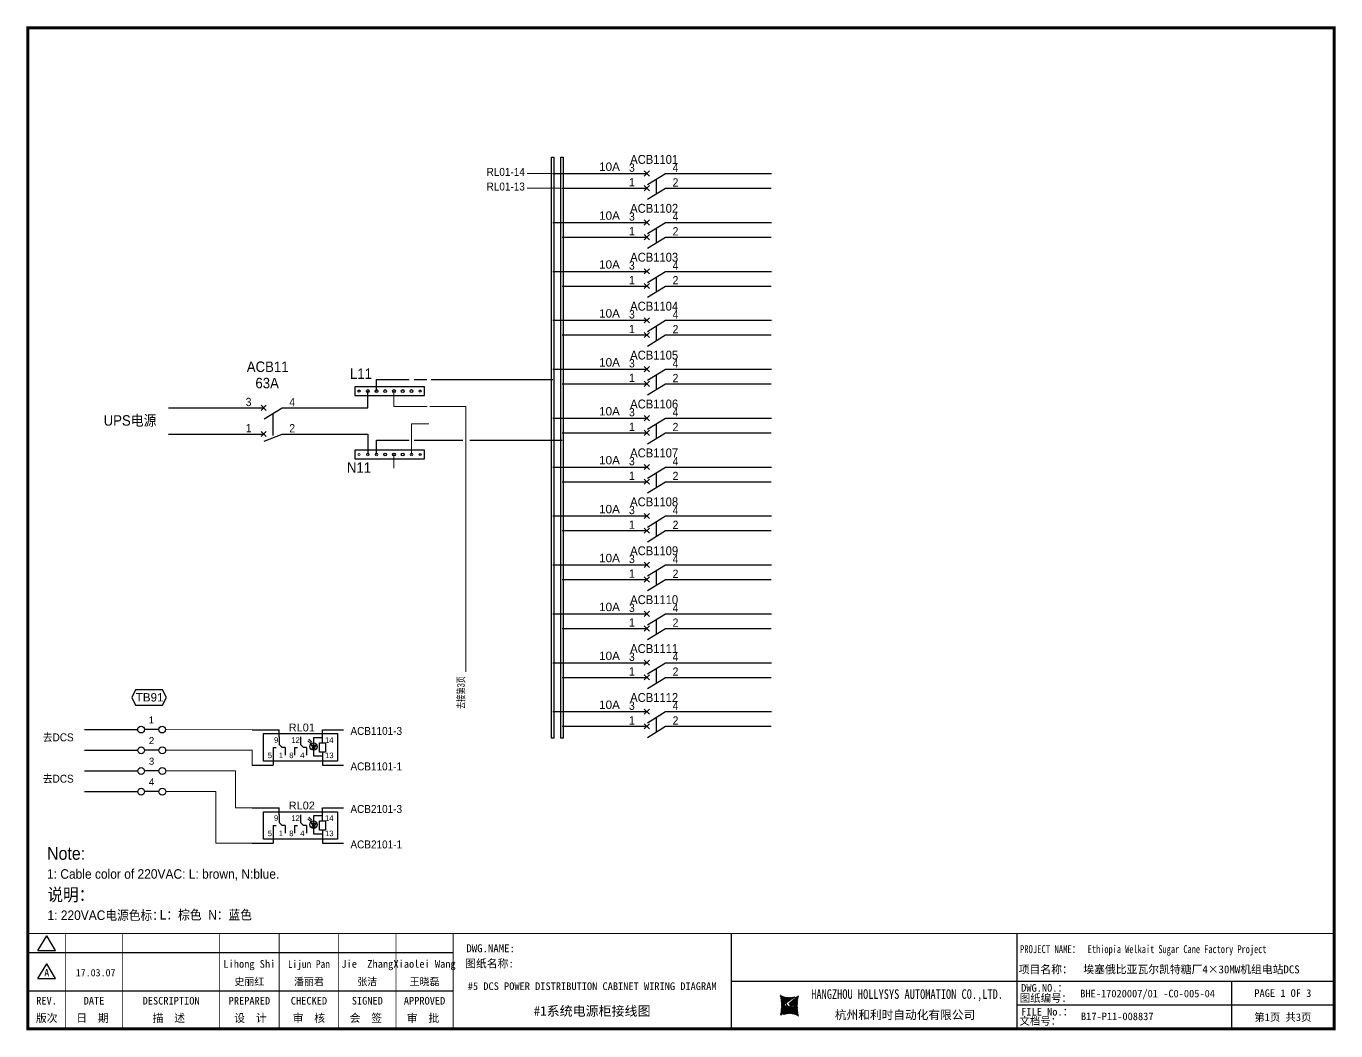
# Model space of a CAD drawing. Extents: x 81444 to 119867, y -54538 to -29386.
# Drawn here: x 91390 to 95515, y -54505 to -51342 of the extents above; entities that cross this region are included whole.
import ezdxf
from ezdxf.enums import TextEntityAlignment as Align
from ezdxf.lldxf.tags import DXFTag

# ---------------------------------------------------------------- set-up
doc = ezdxf.new("R2010")
doc.units = 0
doc.header["$LTSCALE"] = 100
doc.header["$MEASUREMENT"] = 0
for name, color, linetype in [('t', 1, 'Continuous'), ('WIRING', 3, 'Continuous'), ('标准图框及表格', 7, 'Continuous'), ('空气开关', 7, 'Continuous'), ('继电器', 7, 'Continuous')]:
    doc.layers.add(name, color=color, linetype=linetype)
doc.layers.add('细实线', color=7, linetype='Continuous', lineweight=20)
doc.styles.add('HZ', font='arial.ttf', dxfattribs={"width": 0.7})
doc.styles.get("Standard").update_dxf_attribs({"font": ''})
doc.styles.get('Standard').set_extended_font_data('SimSun')
tags = doc.linetypes.add('CENTER', pattern=[2, 1.25, -0.25, 0.25, -0.25]).pattern_tags.tags
tags[10:11] = [DXFTag(74, 4), DXFTag(75, 0), DXFTag(340, '0'), DXFTag(46, 1.0), DXFTag(50, 0.0), DXFTag(44, 0.0), DXFTag(45, 0.0)]
tags[8:9] = [DXFTag(74, 4), DXFTag(75, 0), DXFTag(340, '0'), DXFTag(46, 1.0), DXFTag(50, 0.0), DXFTag(44, 0.0), DXFTag(45, 0.0)]
tags[6:7] = [DXFTag(74, 4), DXFTag(75, 0), DXFTag(340, '0'), DXFTag(46, 1.0), DXFTag(50, 0.0), DXFTag(44, 0.0), DXFTag(45, 0.0)]
tags[4:5] = [DXFTag(74, 4), DXFTag(75, 0), DXFTag(340, '0'), DXFTag(46, 1.0), DXFTag(50, 0.0), DXFTag(44, 0.0), DXFTag(45, 0.0)]
pattern_1 = [(45, (0, 0), (-0.736262898216564, 0.7362628982165641), [])]

# ---------------------------------------------------------------- blocks, each defined once
blk = doc.blocks.new('图框')
at = {"layer": '标准图框及表格'}
h = blk.add_hatch(dxfattribs=at)
h.set_pattern_fill('ANSI31', color=5, scale=8.329863809039892, style=0)
h.set_pattern_definition(pattern_1)
edge = h.paths.add_edge_path()
edge.add_arc((2399.257256036391, -2998.153851416566), 55.18534773488954, 238.1092081981581, 291.6531626184834)
edge.add_line((2419.619937407027, -3049.445018414634), (2388.525499730735, -3070.242821799802))
edge.add_arc((2238.907377712399, -3078.328790578547), 135.3602868968974, 346.3915348661821, 374.2500326978034)
edge.add_line((2370.467593623529, -3110.177132109857), (2397.50623789792, -3087.85242802291))
edge.add_line((2391.339199201146, -3080.281448750429), (2396.143986595598, -3080.898839897796))
edge.add_spline(control_points=[(2397.470018868538, -3087.887634953957), (2398.35948137939, -3087.023080631327), (2399.970992452319, -3085.456697735681), (2399.869182150054, -3081.252294174519), (2397.426500162081, -3081.012803431273), (2396.121921064187, -3080.884897048199)], knot_values=[0, 0, 0, 0, 6.844331067525468, 12.40042740766005, 18.76924275352248, 18.76924275352248, 18.76924275352248, 18.76924275352248], weights=[1, 1, 1, 1, 1, 1], degree=3, periodic=0)
edge.add_spline(control_points=[(2388.515363058686, -3070.265433304907), (2387.789374929038, -3070.86905758363), (2386.478198365832, -3071.959237952229), (2385.544096281083, -3073.38263759949), (2385.127199159644, -3074.017912079413)], knot_values=[0, 0, 0, 0, 5.253673658024614, 9.488438564008057, 9.488438564008057, 9.488438564008057, 9.488438564008057], weights=[1, 1, 1, 1, 1], degree=3, periodic=0)
edge.add_spline(control_points=[(2386.272665588534, -3072.281716856574), (2385.721471206634, -3072.905523096015), (2384.632427465753, -3074.386714445929), (2384.912828655535, -3077.72895088909), (2387.858851342782, -3079.895552619193), (2390.185443934519, -3080.145534927004), (2391.314573401905, -3080.266855002868)], knot_values=[10.66597461496156, 10.66597461496156, 10.66597461496156, 10.66597461496156, 18.97770399508879, 28.89455822145742, 41.119553648298, 52.64692538081317, 52.64692538081317, 52.64692538081317, 52.64692538081317], weights=[1, 1, 1, 1, 1, 1, 1], degree=3, periodic=0)
h = blk.add_hatch(dxfattribs=at)
h.set_pattern_fill('ANSI31', color=3, scale=8.329863809039892, style=0)
h.set_pattern_definition(pattern_1)
edge = h.paths.add_edge_path()
edge.add_line((2402.469732125144, -3075.776359090531), (2407.706041465404, -3076.440586092609))
edge.add_spline(control_points=[(2401.044493204623, -3068.769946203269), (2400.155030693568, -3069.634500525768), (2398.543519620813, -3071.200883421574), (2398.645329922932, -3075.40528698259), (2401.088011911052, -3075.644777725895), (2402.392591008975, -3075.772684108895)], knot_values=[0, 0, 0, 0, 6.844331067526932, 12.40042740766158, 18.76924275352342, 18.76924275352342, 18.76924275352342, 18.76924275352342], weights=[1, 1, 1, 1, 1, 1], degree=3, periodic=0)
edge.add_line((2428.046918449632, -3046.480449047325), (2401.008274175249, -3068.805153134272))
edge.add_spline(control_points=[(2412.625169549749, -3083.918607966574), (2413.015644598316, -3083.422785431954), (2413.86377905187, -3082.052674005965), (2413.601683417044, -3078.928630268005), (2410.655660730175, -3076.762028538062), (2408.329068138031, -3076.512046230251), (2407.199938671052, -3076.390726154226)], knot_values=[12.65408913243743, 12.65408913243743, 12.65408913243743, 12.65408913243743, 18.97770399508879, 28.89455822145742, 41.119553648298, 52.64692538081317, 52.64692538081317, 52.64692538081317, 52.64692538081317], weights=[1, 1, 1, 1, 1, 1, 1], degree=3, periodic=0)
edge.add_line((2411.626283690712, -3084.975693399283), (2412.781242849298, -3083.732051979769))
edge.add_line((2410.021343801694, -3086.399138189481), (2411.626283690712, -3084.975693399414))
edge.add_line((2378.894574665755, -3107.212562742519), (2409.989012342048, -3086.414759357351))
edge.add_arc((2399.257256036391, -3158.503729740543), 55.18534773488965, 58.10920819815809, 111.6531626184834)
edge.add_arc((2559.607134360383, -3078.328790578547), 135.360286896897, 166.3915348661823, 194.2500326978024)
at = {"color": 7}
for p, q in [((2215.642035047145, -2851.581424744189), (2215.642035047145, -3151.581424744189)), ((3115.642035047145, -2851.581424744189), (3115.642035047145, -3151.581424744189)), ((0, -2911.581424744189), (1340.158172602998, -2911.581424744189)), ((2215.642035047145, -3001.581424744189), (3115.642035047145, -3001.581424744189)), ((3115.642035047145, -3001.581424744189), (4115.642035047145, -3001.581424744189)), ((3791.785572043125, -3001.581424744189), (3791.785572043125, -3151.581424744189)), ((0, -3031.581424744189), (1340.158172602998, -3031.581424744189)), ((4115.642035047145, -3076.581424744189), (3115.642035047145, -3076.581424744189))]:
    blk.add_line(p, q, dxfattribs=at)
at = {"color": 7, "const_width": 3}
blk.add_lwpolyline([(4115.642035047145, -2851.581424744189), (0, -2851.581424744189)], dxfattribs=at)
at = {"layer": 't', "color": 7}
for p, q in [((31.94938321653171, -2904.992613363662), (59.89920926059131, -2859.122325316828)), ((87.8490353046218, -2904.992613363662), (59.89920926059131, -2859.122325316828)), ((31.94938321653171, -2904.992613363662), (87.8490353046218, -2904.992613363662)), ((31.94938321653171, -2992.977239491032), (59.89920926059131, -2947.106951444141)), ((87.8490353046218, -2992.977239491032), (59.89920926059131, -2947.106951444141)), ((31.94938321653171, -2992.977239491032), (87.8490353046218, -2992.977239491032))]:
    blk.add_line(p, q, dxfattribs=at)
at = {"layer": 't', "color": 7, "const_width": 9.61519705431492}
blk.add_lwpolyline([(4115.642035047145, -3151.581424744189), (4115.642035047145, 0), (0, 0), (0, -3151.581424744189)], close=True, dxfattribs=at)
at = {"layer": 't', "color": 7, "const_width": 2.40379926357873}
for points in [[(118.7653193609731, -2852.783324375967), (118.7653193609731, -3151.581424744189)], [(299.0502641293569, -2852.783324375967), (299.0502641293569, -3151.581424744189)], [(604.3883150879992, -2852.783324375967), (604.3883150879992, -3156.41304604568)], [(791.9882990770857, -2852.783324375967), (791.9882990770857, -3156.41304604568)], [(979.588283066143, -2852.783324375967), (979.588283066143, -3156.41304604568)], [(1159.873227834585, -2852.783324375967), (1159.873227834585, -3156.41304604568)], [(1340.158172602998, -2852.783324375967), (1340.158172602998, -3156.41304604568)]]:
    blk.add_lwpolyline(points, dxfattribs=at)
at = {"color": 7, "linetype": 'CENTER'}
for s, height, p in [('图纸编号：', 24, (3125.2212882557, -3066.664538382978)), ('杭州和利时自动化有限公司', 27, (2542.549152440595, -3121.114498389041)), ('文档号：', 24, (3124.032392707933, -3138.728717091954))]:
    blk.add_text(s, height=height, dxfattribs=at).set_placement(p)
at = {"color": 7, "flags": 8}
for tag, p, height in [('DWG.NAME:', (1381.636459220965, -2910.37952511241), 25), ('PROJECTNAME:', (3125.480185663539, -2912.807924402037), 24), ('PROJECTNAME：', (3339.10867075545, -2913.108539231762), 25), ('DWG.NO.:', (3128.186172261583, -3030.402470643486), 24), ('图纸编号', (3315.362718925957, -3052.404678158069), 24), ('FILENO.:', (3128.672545599984, -3106.104124450346), 24), ('文档号', (3317.726365529132, -3124.132485953713), 24)]:
    blk.add_attdef(tag, p, '', height=height, dxfattribs=at)
for tag, height, p in [('A', 23, (59.89920926059131, -2974.881554149018)), ('设计时间', 23, (213.8658221408186, -2974.881554149018)), ('RENLIU', 24, (698.1883070825425, -2950.380597809435)), ('SHUFENWANG', 24, (885.7882910716289, -2950.380597809435)), ('FANGHOU', 24, (1069.730755450379, -2950.380597809435)), ('DANDANLI', 24, (1250.015700218792, -2950.380597809435)), ('刘仁', 23, (698.1883070825425, -3002.188376027443)), ('王姝芬', 23, (885.7882910716289, -3002.188376027443)), ('侯方', 23, (1069.730755450379, -3002.188376027443)), ('李丹丹', 23, (1250.015700218792, -3002.188376027443)), ('#10STATIONONTROLCABINETCOVER', 30, (1777.900103825072, -3017.182374560078)), ('REV.', 24, (59.38265968048654, -3063.048954873535)), ('DATE', 24, (208.907791745165, -3063.048954873535)), ('DESCRIPTION', 24, (451.7192896086781, -3063.048954873535)), ('PREPARED', 24, (698.1883070825425, -3063.048954873535)), ('CHECKED', 24, (885.7882910716144, -3063.048954873535)), ('SIGNED', 24, (1069.730755450364, -3063.048954873535)), ('APPROVED', 24, (1250.015700218792, -3063.048954873535)), ('PAGEXOFX', 24, (3953.713803545135, -3039.081424744189)), ('图纸名称', 30, (1777.900103825072, -3094.695064044037)), ('第几页共几页', 24, (3953.713803545135, -3114.081424744189))]:
    blk.add_attdef(tag, text='', height=height, dxfattribs=at).set_placement(p, align=Align.MIDDLE)
for tag, p in [('图纸名称:', (1377.81237181677, -2965.923337057193)), ('项目名称：', (3121.562334825969, -2984.305160940257)), ('项目名称：', (3325.036680579346, -2984.305160940257))]:
    blk.add_attdef(tag, text='', height=25, dxfattribs=at).set_placement(p, align=Align.BOTTOM_LEFT)
at = {"color": 7, "width": 0.8, "flags": 8}
blk.add_attdef('HANGZHOUHOLLYSYSAUTOMATIONCO.,LTD.', text='', height=24, dxfattribs=at).set_placement((2770.082304289484, -3045.714803244191), align=Align.MIDDLE)
at = {"layer": 't', "color": 7}
for s, p in [('版次', (59.89920926059131, -3117.600441270843)), ('日  期', (204.1999693705875, -3117.600441270843)), ('描  述', (444.4895954714448, -3117.600441270843)), ('设  计', (701.4970341851513, -3117.600441270843)), ('审  核', (885.5947788425256, -3117.600441270843)), ('会  签', (1065.022933075787, -3117.600441270843)), ('审  批', (1245.3078778442, -3117.600441270843))]:
    blk.add_text(s, height=25, dxfattribs=at).set_placement(p, align=Align.MIDDLE_CENTER)
at = {"layer": '标准图框及表格', "color": 5, "style": 'HZ'}
for s, p in [('pgqh', (2373.884875617339, -3059.677228196226)), ('hollilas', (2374.051901626051, -3085.968484618272))]:
    blk.add_text(s, height=5.205656721233694, dxfattribs=at).set_placement(p)
at = {"layer": '标准图框及表格', "color": 3, "style": 'HZ'}
for s, height, p in [('auto', 8.676094535389492, (2400.907127263781, -3074.200036411981)), ('hollysys', 4.338047267694746, (2402.5381050141, -3099.731461394062))]:
    blk.add_text(s, height=height, dxfattribs=at).set_placement(p)
blk = doc.blocks.new('供电端子')
at = {"style": 'HZ', "width": 0.7}
blk.add_attdef('供电端子', (0, 0), '', height=17, dxfattribs=at)
blk = doc.blocks.new('两对触点继电器4')
at = {"linetype": 'Continuous'}
for p, q in [((-2.898850006298744, 1), (3.93050469998343, 1)), ((0, -6.942902260849223), (0, 0)), ((0, -6.942902260849223), (0, 0)), ((0, 0), (18.62199102356681, 0)), ((0, 0), (18.62199102356681, 0)), ((3.93050469998343, -0.7714335845394089), (3.93050469998343, 1)), ((14.89074309218631, 1), (20.15853255797265, 1)), ((14.89074309218631, -2.314300753616408), (14.89074309218631, 1)), ((18.62199102356681, 0), (18.62199102356681, -6.942902260849223)), ((18.62199102356681, 0), (18.62199102356681, -6.942902260849223)), ((3.93050469998343, -0.7714335845394089), (3.93050469998343, -2.700017545885203)), ((3.93050469998343, -2.700017545885203), (4.701938284524658, -3.471451130424612)), ((9.330539791753836, -0.7714335845394089), (9.330539791753836, -2.700017545885203)), ((9.330539791753836, -2.700017545885203), (10.10197337629506, -3.471451130424612)), ((14.11930950764872, -4.628601507232815), (14.11930950764872, -2.314300753616408)), ((14.11930950764872, -2.314300753616408), (15.6621766767239, -2.314300753616408)), ((15.6621766767239, -2.314300753616408), (15.6621766767239, -4.628601507232815)), ((2.387637530904613, -3.471451130424612), (2.387637530904613, -7.942902260849223)), ((2.387637530904613, -3.471451130424612), (3.15907111544584, -3.471451130424612)), ((5.473371869062248, -3.471451130424612), (4.701938284524658, -3.471451130424612)), ((5.473371869062248, -3.471451130424612), (5.473371869062248, -5.400035091770405)), ((7.787672622675018, -3.471451130424612), (7.787672622675018, -5.400035091770405)), ((7.787672622675018, -3.471451130424612), (8.559106207216246, -3.471451130424612)), ((10.87340696083265, -3.471451130424612), (10.10197337629506, -3.471451130424612)), ((10.87340696083265, -3.471451130424612), (10.87340696083265, -5.400035091770405)), ((15.6621766767239, -4.628601507232815), (14.11930950764872, -4.628601507232815)), ((14.89074309218631, -4.628601507232815), (14.89074309218631, -7.942902260849223)), ((-2.880151934878086, -7.942902260849223), (2.387637530904613, -7.942902260849223)), ((18.62199102356681, -6.942902260849223), (0, -6.942902260849223)), ((18.62199102356681, -6.942902260849223), (0, -6.942902260849223)), ((14.89074309218631, -7.942902260849223), (20.15853255797265, -7.942902260849223))]:
    blk.add_line(p, q, dxfattribs=at)
at = {"layer": '继电器'}
for p, q in [((1.528297085300437, 0), (1.528297085300437, 0)), ((11.16448221722021, -1.789815281685151), (11.95026003654129, -2.503553604265107)), ((11.45021918775092, -1.361572544210503), (12.16456276443569, -2.146684763065423)), ((14.89074309218631, -1.063633882820795), (12.63405304086336, -1.063633882820795)), ((12.63405304086336, -1.063633882820795), (12.63405304086336, -5.578825527416484)), ((12.05396646064764, -3.793849053843587), (13.2421852528787, -3.793849053843587)), ((12.63405304086336, -5.578825527416484), (14.89074309218631, -5.578825527416484))]:
    blk.add_line(p, q, dxfattribs=at)
blk.add_lwpolyline([(0, 0), (18.62199102356681, 0), (18.62199102356681, -6.942902260849223), (0, -6.942902260849223)], close=True, dxfattribs=at)
blk.add_lwpolyline([(12.05396646064764, -2.870404006613171), (13.28619374251866, -2.870404006613171), (12.62607219127676, -3.793849053843587), (12.09797495028761, -2.870404006613171)], dxfattribs=at)
blk.add_circle((12.62607219127676, -3.266166169711141), 0.9241701717344044, dxfattribs=at)
at = {"style": 'HZ'}
for s, p in [('9', (2.635516607733734, -2.314300753616408)), ('12', (6.989454170678073, -2.314300753616408)), ('14', (15.50158897631627, -2.314300753616408)), ('5', (1.053108209867787, -6.171468676309814)), ('1', (3.841047872308991, -6.171468676309814)), ('8', (6.47885775445684, -6.171468676309814)), ('4', (9.241082964079396, -6.171468676309814)), ('13', (15.49833138462418, -6.171468676309814))]:
    blk.add_text(s, height=1.4, dxfattribs=at).set_placement(p)
at = {"layer": '继电器', "style": 'HZ'}
blk.add_attdef('J1', text='', height=2, dxfattribs=at).set_placement((9.653591208090802, 0.5682700523429958), align=Align.CENTER)

msp = doc.modelspace()

# ---------------------------------------------------------------- linework, layer by layer
at = {"color": 43}
for p, q in [((93048.57824475483, -51806.16216199459), (93345.242858384, -51806.16216199459)), ((93403.79658969522, -51806.16216199459), (93737.49205184141, -51806.16216199459)), ((93048.57824475483, -51960.16216199459), (93345.242858384, -51960.16216199459)), ((93403.79658969522, -51960.16216199459), (93737.49205184141, -51960.16216199459)), ((93048.57824475483, -52114.16216199459), (93345.242858384, -52114.16216199459)), ((93403.79658969522, -52114.16216199459), (93737.49205184141, -52114.16216199459)), ((93048.57824475483, -52268.16216199459), (93345.242858384, -52268.16216199459)), ((93403.79658969522, -52268.16216199459), (93737.49205184141, -52268.16216199459)), ((93048.57824475483, -52422.16216199459), (93345.242858384, -52422.16216199459)), ((93403.79658969522, -52422.16216199459), (93737.49205184141, -52422.16216199459)), ((92493.62824475481, -52490.91216199459), (92493.62824475481, -52454.6121619946)), ((92493.62824475481, -52454.6121619946), (92596.47793725751, -52454.6121619946)), ((92611.67488548935, -52454.6121619946), (92652.58974611359, -52454.6121619946)), ((92665.83836764902, -52454.6121619946), (93048.57824475483, -52454.6121619946)), ((92466.12824475481, -52543.87818443802), (92466.12824475481, -52490.91216199459)), ((91838.53859508965, -52543.87818443802), (92137.95320871887, -52543.87818443802)), ((92196.50694003004, -52543.87818443802), (92466.12824475481, -52543.87818443802)), ((93048.57824475483, -52576.16216199459), (93345.242858384, -52576.16216199459)), ((93403.79658969522, -52576.16216199459), (93737.49205184141, -52576.16216199459)), ((93048.57824475483, -52730.16216199459), (93345.242858384, -52730.16216199459)), ((93403.79658969522, -52730.16216199459), (93737.49205184141, -52730.16216199459)), ((93048.57824475483, -52884.16216199459), (93345.242858384, -52884.16216199459)), ((93403.79658969522, -52884.16216199459), (93737.49205184141, -52884.16216199459)), ((93048.57824475483, -53038.16216199459), (93345.242858384, -53038.16216199459)), ((93403.79658969522, -53038.16216199459), (93737.49205184141, -53038.16216199459)), ((93048.57824475483, -53192.16216199459), (93345.242858384, -53192.16216199459)), ((93403.79658969522, -53192.16216199459), (93737.49205184141, -53192.16216199459)), ((93048.57824475483, -53346.16216199459), (93345.242858384, -53346.16216199459)), ((93403.79658969522, -53346.16216199459), (93737.49205184141, -53346.16216199459)), ((93048.57824475483, -53500.16216199459), (93345.242858384, -53500.16216199459)), ((93403.79658969522, -53500.16216199459), (93737.49205184141, -53500.16216199459))]:
    msp.add_line(p, q, dxfattribs=at)
at = {"color": 6}
for p, q in [((93353.33473723133, -51814.25404084192), (93337.15097953666, -51798.07028314725)), ((93337.15097953666, -51814.25404084192), (93353.33473723133, -51798.07028314725)), ((93347.32491475904, -51840.95014817222), (93403.79658969522, -51806.16216199459)), ((93337.15097953666, -51860.36567627342), (93353.33473723133, -51844.18191857875)), ((93353.33473723133, -51860.36567627342), (93337.15097953666, -51844.18191857875)), ((93347.32491475904, -51887.06178360371), (93403.79658969522, -51852.27379742609)), ((93353.33473723133, -51968.25404084192), (93337.15097953666, -51952.07028314725)), ((93337.15097953666, -51968.25404084192), (93353.33473723133, -51952.07028314725)), ((93347.32491475904, -51994.95014817222), (93403.79658969522, -51960.16216199459)), ((93353.33473723133, -52014.36567627342), (93337.15097953666, -51998.18191857875)), ((93337.15097953666, -52014.36567627342), (93353.33473723133, -51998.18191857875)), ((93347.32491475904, -52041.06178360371), (93403.79658969522, -52006.27379742609)), ((93337.15097953666, -52122.25404084192), (93353.33473723133, -52106.07028314725)), ((93353.33473723133, -52122.25404084192), (93337.15097953666, -52106.07028314725)), ((93347.32491475904, -52148.95014817222), (93403.79658969522, -52114.16216199459)), ((93337.15097953666, -52168.36567627342), (93353.33473723133, -52152.18191857875)), ((93353.33473723133, -52168.36567627342), (93337.15097953666, -52152.18191857875)), ((93347.32491475904, -52195.06178360371), (93403.79658969522, -52160.27379742609)), ((93353.33473723133, -52276.25404084192), (93337.15097953666, -52260.07028314725)), ((93337.15097953666, -52276.25404084192), (93353.33473723133, -52260.07028314725)), ((93353.33473723133, -52322.36567627342), (93337.15097953666, -52306.18191857875)), ((93337.15097953666, -52322.36567627342), (93353.33473723133, -52306.18191857875)), ((93347.32491475904, -52302.95014817222), (93403.79658969522, -52268.16216199459)), ((93347.32491475904, -52349.06178360371), (93403.79658969522, -52314.27379742609)), ((93337.15097953666, -52430.25404084192), (93353.33473723133, -52414.07028314725)), ((93353.33473723133, -52430.25404084192), (93337.15097953666, -52414.07028314725)), ((93347.32491475904, -52456.95014817222), (93403.79658969522, -52422.16216199459)), ((93337.15097953666, -52476.36567627342), (93353.33473723133, -52460.18191857875)), ((93353.33473723133, -52476.36567627342), (93337.15097953666, -52460.18191857875)), ((93347.32491475904, -52503.06178360371), (93403.79658969522, -52468.27379742609)), ((93353.33473723133, -52584.25404084192), (93337.15097953666, -52568.07028314725)), ((93337.15097953666, -52584.25404084192), (93353.33473723133, -52568.07028314725)), ((93347.32491475904, -52610.95014817222), (93403.79658969522, -52576.16216199459)), ((93353.33473723133, -52630.36567627342), (93337.15097953666, -52614.18191857875)), ((93337.15097953666, -52630.36567627342), (93353.33473723133, -52614.18191857875)), ((93347.32491475904, -52657.06178360371), (93403.79658969522, -52622.27379742609)), ((93353.33473723133, -52738.25404084192), (93337.15097953666, -52722.07028314725)), ((93337.15097953666, -52738.25404084192), (93353.33473723133, -52722.07028314725)), ((93347.32491475904, -52764.95014817222), (93403.79658969522, -52730.16216199459)), ((93353.33473723133, -52784.36567627342), (93337.15097953666, -52768.18191857875)), ((93337.15097953666, -52784.36567627342), (93353.33473723133, -52768.18191857875)), ((93347.32491475904, -52811.06178360371), (93403.79658969522, -52776.27379742609)), ((93337.15097953666, -52892.25404084192), (93353.33473723133, -52876.07028314725)), ((93353.33473723133, -52892.25404084192), (93337.15097953666, -52876.07028314725)), ((93347.32491475904, -52918.95014817222), (93403.79658969522, -52884.16216199459)), ((93337.15097953666, -52938.36567627342), (93353.33473723133, -52922.18191857875)), ((93353.33473723133, -52938.36567627342), (93337.15097953666, -52922.18191857875)), ((93347.32491475904, -52965.06178360371), (93403.79658969522, -52930.27379742609)), ((93353.33473723133, -53046.25404084192), (93337.15097953666, -53030.07028314725)), ((93337.15097953666, -53046.25404084192), (93353.33473723133, -53030.07028314725)), ((93347.32491475904, -53072.95014817222), (93403.79658969522, -53038.16216199459)), ((93353.33473723133, -53092.36567627342), (93337.15097953666, -53076.18191857875)), ((93337.15097953666, -53092.36567627342), (93353.33473723133, -53076.18191857875)), ((93347.32491475904, -53119.06178360371), (93403.79658969522, -53084.27379742609)), ((93353.33473723133, -53200.25404084192), (93337.15097953666, -53184.07028314725)), ((93337.15097953666, -53200.25404084192), (93353.33473723133, -53184.07028314725)), ((93347.32491475904, -53226.95014817222), (93403.79658969522, -53192.16216199459)), ((93353.33473723133, -53246.36567627342), (93337.15097953666, -53230.18191857875)), ((93337.15097953666, -53246.36567627342), (93353.33473723133, -53230.18191857875)), ((93347.32491475904, -53273.06178360371), (93403.79658969522, -53238.27379742609)), ((93353.33473723133, -53354.25404084192), (93337.15097953666, -53338.07028314725)), ((93337.15097953666, -53354.25404084192), (93353.33473723133, -53338.07028314725)), ((93347.32491475904, -53380.95014817222), (93403.79658969522, -53346.16216199459)), ((93353.33473723133, -53400.36567627342), (93337.15097953666, -53384.18191857875)), ((93337.15097953666, -53400.36567627342), (93353.33473723133, -53384.18191857875)), ((93347.32491475904, -53427.06178360371), (93403.79658969522, -53392.27379742609)), ((93337.15097953666, -53508.25404084192), (93353.33473723133, -53492.07028314725)), ((93353.33473723133, -53508.25404084192), (93337.15097953666, -53492.07028314725)), ((93347.32491475904, -53534.95014817222), (93403.79658969522, -53500.16216199459)), ((93337.15097953666, -53554.36567627342), (93353.33473723133, -53538.18191857875)), ((93353.33473723133, -53554.36567627342), (93337.15097953666, -53538.18191857875)), ((93347.32491475904, -53581.06178360371), (93403.79658969522, -53546.27379742609))]:
    msp.add_line(p, q, dxfattribs=at)
at = {"color": 5}
for p, q in [((93078.27824475484, -51852.27379742609), (93345.242858384, -51852.27379742609)), ((93403.79658969522, -51852.27379742609), (93736.90240217625, -51852.27379742609)), ((93078.27824475484, -52006.27379742609), (93345.242858384, -52006.27379742609)), ((93403.79658969522, -52006.27379742609), (93736.90240217625, -52006.27379742609)), ((93078.27824475484, -52160.27379742609), (93345.242858384, -52160.27379742609)), ((93403.79658969522, -52160.27379742609), (93736.90240217625, -52160.27379742609)), ((93078.27824475484, -52314.27379742609), (93345.242858384, -52314.27379742609)), ((93403.79658969522, -52314.27379742609), (93736.90240217625, -52314.27379742609)), ((93078.27824475484, -52468.27379742609), (93345.242858384, -52468.27379742609)), ((93403.79658969522, -52468.27379742609), (93736.90240217625, -52468.27379742609)), ((91838.36563054462, -52626.28981986951), (92137.95320871887, -52626.28981986951)), ((92196.50694003004, -52626.28981986951), (92466.12824475481, -52626.28981986951)), ((92466.12824475481, -52626.28981986951), (92466.12824475481, -52690.5621619946)), ((93078.27824475484, -52622.27379742609), (93345.242858384, -52622.27379742609)), ((93403.79658969522, -52622.27379742609), (93736.90240217625, -52622.27379742609)), ((92493.62824475481, -52690.5621619946), (92493.62824475481, -52646.01216199459)), ((92493.62824475481, -52646.01216199459), (92596.46235064395, -52646.01216199459)), ((92612.04896421511, -52646.01216199459), (92711.97824475479, -52646.01216199459)), ((92711.97824475479, -52646.01216199459), (92765.00887525066, -52646.01216199459)), ((92787.68031317224, -52646.01216199459), (92820.769646624, -52646.01216199459)), ((92820.769646624, -52646.01216199459), (93078.27824475484, -52646.01216199459)), ((93078.27824475484, -52776.27379742609), (93345.242858384, -52776.27379742609)), ((93403.79658969522, -52776.27379742609), (93736.90240217625, -52776.27379742609)), ((93078.27824475484, -52930.27379742609), (93345.242858384, -52930.27379742609)), ((93403.79658969522, -52930.27379742609), (93736.90240217625, -52930.27379742609)), ((93078.27824475484, -53084.27379742609), (93345.242858384, -53084.27379742609)), ((93403.79658969522, -53084.27379742609), (93736.90240217625, -53084.27379742609)), ((93078.27824475484, -53238.27379742609), (93345.242858384, -53238.27379742609)), ((93403.79658969522, -53238.27379742609), (93736.90240217625, -53238.27379742609)), ((93078.27824475484, -53392.27379742609), (93345.242858384, -53392.27379742609)), ((93403.79658969522, -53392.27379742609), (93736.90240217625, -53392.27379742609)), ((93078.27824475484, -53546.27379742609), (93345.242858384, -53546.27379742609)), ((93403.79658969522, -53546.27379742609), (93736.90240217625, -53546.27379742609))]:
    msp.add_line(p, q, dxfattribs=at)
for p, q in [((92146.04508756615, -52551.97006328536), (92129.86132987154, -52535.78630559069)), ((92129.86132987154, -52551.97006328536), (92146.04508756615, -52535.78630559069)), ((92140.03526509392, -52578.66617061565), (92196.50694003004, -52543.87818443802)), ((92129.86132987154, -52634.38169871685), (92146.04508756615, -52618.19794102218)), ((92146.04508756615, -52634.38169871685), (92129.86132987154, -52618.19794102218)), ((92140.03526509392, -52648.42780604713), (92196.50694003004, -52626.28981986951))]:
    msp.add_line(p, q)
at = {"color": 7}
for p, q in [((91573.9944211185, -53556.67516613693), (91741.35713712331, -53556.67516613693)), ((91573.9944211185, -53621.85582434816), (91741.73836167263, -53621.85582434816)), ((91574.04949707443, -53686.91116644142), (91741.79343762856, -53686.91116644142)), ((91574.04949707443, -53751.96650853467), (91741.79343762856, -53751.96650853467))]:
    msp.add_line(p, q, dxfattribs=at)
at = {"color": 7, "linetype": 'Continuous'}
for p, q in [((91807.8028173388, -53556.67516613693), (91762.53890370055, -53556.67516613693)), ((91808.18404188812, -53621.85582434816), (91762.92012824987, -53621.85582434816)), ((91808.23911784404, -53686.91116644142), (91762.9752042058, -53686.91116644142)), ((91808.23911784404, -53751.96650853467), (91762.9752042058, -53751.96650853467))]:
    msp.add_line(p, q, dxfattribs=at)
at = {"color": 43}
for points in [[(93052.56553107845, -51754.46216199459), (93052.56553107845, -53583.29013942865), (93044.72824475479, -53583.29013942865), (93044.72824475479, -51754.46216199459)], [(92424.87824475481, -52504.66216199459), (92644.87824475481, -52504.66216199459), (92644.87824475481, -52477.16216199459), (92424.87824475481, -52477.16216199459)]]:
    msp.add_lwpolyline(points, close=True, dxfattribs=at)
at = {"color": 5}
for points in [[(93081.71553107847, -51754.46216199459), (93081.71553107847, -53583.29013942865), (93073.87824475481, -53583.29013942865), (93073.87824475481, -51754.46216199459)], [(92424.87824475481, -52704.3121619946), (92644.87824475481, -52704.3121619946), (92644.87824475481, -52676.8121619946), (92424.87824475481, -52676.8121619946)]]:
    msp.add_lwpolyline(points, close=True, dxfattribs=at)
at = {"color": 3}
msp.add_lwpolyline([(91819.4642108981, -53431.64728075191), (91734.80686651853, -53431.64728075191), (91722.71086651857, -53455.8392807519), (91734.80686651853, -53480.0312807519), (91819.4642108981, -53480.0312807519), (91831.56021089807, -53455.8392807519), (91819.4642108981, -53431.64728075191)], dxfattribs=at)
for centre, radius in [((92438.62824475481, -52490.91216199459), 3.3), ((92466.12824475481, -52490.91216199459), 4.4), ((92493.62824475481, -52490.91216199459), 4.4), ((92521.12824475481, -52490.91216199459), 4.4), ((92548.62824475481, -52490.91216199459), 4.4), ((92576.12824475481, -52490.91216199459), 4.4), ((92603.62824475481, -52490.91216199459), 4.4), ((92631.12824475481, -52490.91216199459), 3.3), ((92521.12824475481, -52690.5621619946), 4.4), ((92548.62824475481, -52690.5621619946), 4.4), ((92576.12824475481, -52690.5621619946), 4.4), ((92631.12824475481, -52690.5621619946), 3.3)]:
    msp.add_circle(centre, radius)
at = {"lineweight": 20}
for centre, radius in [((92438.62824475481, -52690.5621619946), 3.3), ((92466.12824475481, -52690.5621619946), 4.4), ((92493.62824475481, -52690.5621619946), 4.4), ((92603.62824475481, -52690.5621619946), 4.4)]:
    msp.add_circle(centre, radius, dxfattribs=at)
at = {"layer": 'WIRING', "color": 3}
for centre in [(91751.94802041196, -53556.67516613693), (91818.39370062745, -53556.67516613693), (91752.32924496128, -53621.85582434816), (91818.77492517677, -53621.85582434816), (91752.3843209172, -53686.91116644142), (91818.8300011327, -53686.91116644142), (91752.3843209172, -53751.96650853467), (91818.8300011327, -53751.96650853467)]:
    msp.add_circle(centre, 10.59088328861253, dxfattribs=at)
at = {"layer": '空气开关', "color": 6}
for p, q in [((93375.56075222716, -51869.66779051489), (93375.56075222716, -51823.55615508342)), ((93375.56075222716, -52023.66779051489), (93375.56075222716, -51977.55615508342)), ((93375.56075222716, -52177.66779051489), (93375.56075222716, -52131.55615508342)), ((93375.56075222716, -52331.66779051489), (93375.56075222716, -52285.55615508342)), ((93375.56075222716, -52485.66779051489), (93375.56075222716, -52439.55615508342)), ((93375.56075222716, -52639.66779051489), (93375.56075222716, -52593.55615508342)), ((93375.56075222716, -52793.66779051489), (93375.56075222716, -52747.55615508342)), ((93375.56075222716, -52947.66779051489), (93375.56075222716, -52901.55615508342)), ((93375.56075222716, -53101.66779051489), (93375.56075222716, -53055.55615508342)), ((93375.56075222716, -53255.66779051489), (93375.56075222716, -53209.55615508342)), ((93375.56075222716, -53409.66779051489), (93375.56075222716, -53363.55615508342)), ((93375.56075222716, -53563.66779051489), (93375.56075222716, -53517.55615508342))]:
    msp.add_line(p, q, dxfattribs=at)
at = {"layer": '空气开关'}
msp.add_line((92168.27110256198, -52631.03381295833), (92168.27110256198, -52561.27217752685), dxfattribs=at)
at = {"layer": '细实线', "color": 43}
for p, q in [((93046.53016940742, -51806.35616096884), (92968.31997453481, -51806.35616096884)), ((92548.62824475481, -52490.91216199459), (92548.62824475481, -52539.76411399712)), ((92548.62824475481, -52539.76411399712), (92652.97941145285, -52539.76411399712)), ((92662.00759871422, -52539.76411399712), (92775.38695267362, -52539.76411399712)), ((92775.38695267362, -52539.76411399712), (92775.38695267362, -53375.15400367311))]:
    msp.add_line(p, q, dxfattribs=at)
at = {"layer": '细实线', "color": 5}
for p, q in [((93076.23016940743, -51852.46779640034), (92968.31997453481, -51852.46779640034)), ((92603.62824475481, -52690.5621619946), (92603.62824475481, -52594.5416169093)), ((92603.62824475481, -52594.5416169093), (92657.96401047289, -52594.5416169093)), ((92548.62824475481, -52690.5621619946), (92548.62824475481, -52733.77617474665))]:
    msp.add_line(p, q, dxfattribs=at)
at = {"layer": '细实线', "color": 0}
for p, q in [((92101.58435659348, -53556.93741032345), (91828.98458391607, -53556.67516613693)), ((92101.81770852483, -53621.62516613692), (91829.36580846539, -53621.85582434816)), ((92101.81770852483, -53668.54483053891), (92101.81770852483, -53621.62516613692)), ((91829.42088442131, -53686.91116644142), (92049.14521713792, -53686.91116644142)), ((92049.14521713789, -53802.58541032347), (92049.14521713792, -53686.91116644142)), ((91829.42088442131, -53751.96650853467), (91987.14521713789, -53751.96650853467)), ((91987.14521713789, -53751.96650853467), (91987.14521713786, -53914.19283053892)), ((92101.58435659348, -53802.58541032347), (92049.14521713789, -53802.58541032347)), ((92101.81770852483, -53914.19283053892), (91987.14521713786, -53914.19283053892))]:
    msp.add_line(p, q, dxfattribs=at)

# ---------------------------------------------------------------- block references
at = {"color": 1}
ref = msp.add_blockref('图框', (91394.87708424834, -51347.16094524522), dxfattribs=at)
ref.add_attrib('第几页共几页', '第1页 共3页', dxfattribs={"color": 7, "height": 24, "flags": 8}).set_placement((95348.59088779347, -54461.24236998941), align=Align.MIDDLE)
ref.add_attrib('图纸编号', 'BHE-17020007/01 -C0-005-04', (94710.23980317429, -54399.56562340329), dxfattribs={"color": 7, "height": 24, "flags": 8})
ref.add_attrib('文档号', 'B17-P11-008837', (94712.60344977747, -54471.29343119894), dxfattribs={"color": 7, "height": 24, "flags": 8})
ref.add_attrib('图纸名称', '#1系统电源柜接线图', dxfattribs={"color": 7, "height": 30, "flags": 8}).set_placement((93172.7771880734, -54441.85600928927), align=Align.MIDDLE)
ref.add_attrib('刘仁', '史丽红', dxfattribs={"color": 7, "height": 23, "flags": 8}).set_placement((92093.06539133088, -54349.34932127267), align=Align.MIDDLE)
ref.add_attrib('王姝芬', '潘丽君', dxfattribs={"color": 7, "height": 23, "flags": 8}).set_placement((92280.66537531996, -54349.34932127267), align=Align.MIDDLE)
ref.add_attrib('侯方', '张洁', dxfattribs={"color": 7, "height": 23, "flags": 8}).set_placement((92464.60783969871, -54349.34932127267), align=Align.MIDDLE)
ref.add_attrib('李丹丹', '王晓磊', dxfattribs={"color": 7, "height": 23, "flags": 8}).set_placement((92644.89278446713, -54349.34932127267), align=Align.MIDDLE)
ref.add_attrib('设计时间', '17.03.07', dxfattribs={"color": 7, "height": 23, "flags": 8}).set_placement((91608.74290638916, -54322.04249939424), align=Align.MIDDLE)
ref.add_attrib('A', 'A', dxfattribs={"color": 7, "height": 23, "flags": 8}).set_placement((91454.77629350893, -54322.04249939424), align=Align.MIDDLE)
ref.add_attrib('REV.', 'REV.', dxfattribs={"color": 7, "height": 24, "flags": 8}).set_placement((91454.25974392882, -54410.20990011876), align=Align.MIDDLE)
ref.add_attrib('DATE', 'DATE', dxfattribs={"color": 7, "height": 24, "flags": 8}).set_placement((91603.7848759935, -54410.20990011876), align=Align.MIDDLE)
ref.add_attrib('DESCRIBE', 'DESCRIPTION', dxfattribs={"color": 7, "height": 24, "flags": 8}).set_placement((91846.59637385701, -54410.20990011876), align=Align.MIDDLE)
ref.add_attrib('PREPARE', 'PREPARED', dxfattribs={"color": 7, "height": 24, "flags": 8}).set_placement((92093.06539133088, -54410.20990011876), align=Align.MIDDLE)
ref.add_attrib('VERIFY', 'CHECKED', dxfattribs={"color": 7, "height": 24, "flags": 8}).set_placement((92280.66537531995, -54410.20990011876), align=Align.MIDDLE)
ref.add_attrib('SIGN', 'SIGNED', dxfattribs={"color": 7, "height": 24, "flags": 8}).set_placement((92464.6078396987, -54410.20990011876), align=Align.MIDDLE)
ref.add_attrib('APPROVER', 'APPROVED', dxfattribs={"color": 7, "height": 24, "flags": 8}).set_placement((92644.89278446713, -54410.20990011876), align=Align.MIDDLE)
ref.add_attrib('RENLIU', 'Lihong Shi', dxfattribs={"color": 7, "height": 24, "flags": 8}).set_placement((92093.06539133088, -54297.54154305466), align=Align.MIDDLE)
ref.add_attrib('SHUFENWANG', 'Lijun Pan', dxfattribs={"color": 7, "height": 24, "width": 0.9, "flags": 8}).set_placement((92280.66537531996, -54297.54154305466), align=Align.MIDDLE)
ref.add_attrib('FANGHOU', 'Jie  Zhang', dxfattribs={"color": 7, "height": 24, "flags": 8}).set_placement((92464.60783969871, -54297.54154305466), align=Align.MIDDLE)
ref.add_attrib('DANDANLI', 'Xiaolei Wang', dxfattribs={"color": 7, "height": 24, "flags": 8}).set_placement((92644.89278446713, -54297.54154305466), align=Align.MIDDLE)
ref.add_attrib('DWG.NAME:', 'DWG.NAME:', (92776.5135434693, -54257.54047035764), dxfattribs={"color": 7, "height": 25, "flags": 8})
ref.add_attrib('#10STATIONONTROLCABINETCOVER', '#5 DCS POWER DISTRIBUTION CABINET WIRING DIAGRAM', dxfattribs={"color": 7, "height": 24, "flags": 8}).set_placement((93172.7771880734, -54364.3433198053), align=Align.MIDDLE)
ref.add_attrib('图纸名称:', '图纸名称:', dxfattribs={"color": 7, "height": 25, "flags": 8}).set_placement((92772.68945606511, -54313.08428230242), align=Align.BOTTOM_LEFT)
ref.add_attrib('HANGZHOUHOLLYSYSAUTOMATIONCO.,LTD', 'HANGZHOU HOLLYSYS AUTOMATION CO.,LTD.', dxfattribs={"color": 7, "height": 30, "width": 0.8, "flags": 8}).set_placement((94164.95938853781, -54392.87574848942), align=Align.MIDDLE)
ref.add_attrib('PROJECTNAME：', 'PROJECT NAME：', (94520.2635064785, -54260.26948447699), dxfattribs={"color": 7, "height": 25, "width": 0.8, "flags": 8})
ref.add_attrib('项目名称：', '项目名称：', dxfattribs={"color": 7, "height": 25, "flags": 8}).set_placement((94516.4394190743, -54331.46610618549), align=Align.BOTTOM_LEFT)
ref.add_attrib('PROJECTNAME：', 'Ethiopia Welkait Sugar Cane Factory Project', (94733.98575500379, -54260.26948447699), dxfattribs={"color": 7, "height": 25, "width": 0.7, "flags": 8})
ref.add_attrib('项目名称：', '埃塞俄比亚瓦尔凯特糖厂4×30MW机组电站DCS', dxfattribs={"color": 7, "height": 25, "flags": 8}).set_placement((94719.91376482768, -54331.46610618549), align=Align.BOTTOM_LEFT)
ref.add_attrib('PAGEXOFX', 'PAGE 1 OF 3', dxfattribs={"color": 7, "height": 24, "flags": 8}).set_placement((95348.59088779347, -54386.24236998941), align=Align.MIDDLE)
ref.add_attrib('DWG.NO.：', 'DWG.NO.：', (94524.25213286834, -54381.74949154475), dxfattribs={"color": 7, "height": 24, "flags": 8})
ref.add_attrib('FILENO.：', 'FILE No.：', (94524.25213286834, -54456.74949154475), dxfattribs={"color": 7, "height": 24, "flags": 8})
ref = msp.add_blockref('供电端子', (93227.430803607, -51797.69400542374), dxfattribs=dict(xscale=0.9349999999976717, yscale=0.9349999999976717))
ref.add_attrib('供电端子', '10A', dxfattribs={"height": 26.4, "style": 'HZ'}).set_placement((93227.430803607, -51797.69400542374), align=Align.CENTER)
ref = msp.add_blockref('供电端子', (93368.23080360705, -51775.69400542374), dxfattribs=dict(xscale=0.9349999999976717, yscale=0.9349999999976717))
ref.add_attrib('供电端子', 'ACB1101', dxfattribs={"height": 28.05, "style": 'HZ', "width": 0.9}).set_placement((93368.23080360705, -51775.69400542374), align=Align.CENTER)
ref = msp.add_blockref('供电端子', (92840.26997453479, -51813.45471533732), dxfattribs=dict(xscale=0.9349999999976717, yscale=0.9349999999976717))
ref.add_attrib('供电端子', 'RL01-14', (92840.26997453479, -51813.45471533732), dxfattribs={"height": 25, "style": 'HZ', "width": 0.9})
ref = msp.add_blockref('供电端子', (92840.26997453479, -51859.56635076882), dxfattribs=dict(xscale=0.9349999999976717, yscale=0.9349999999976717))
ref.add_attrib('供电端子', 'RL01-13', (92840.26997453479, -51859.56635076882), dxfattribs={"height": 25, "style": 'HZ', "width": 0.9})
ref = msp.add_blockref('供电端子', (93227.430803607, -51951.69400542374), dxfattribs=dict(xscale=0.9349999999976717, yscale=0.9349999999976717))
ref.add_attrib('供电端子', '10A', dxfattribs={"height": 26.4, "style": 'HZ'}).set_placement((93227.430803607, -51951.69400542374), align=Align.CENTER)
ref = msp.add_blockref('供电端子', (93368.23080360705, -51929.69400542374), dxfattribs=dict(xscale=0.9349999999976717, yscale=0.9349999999976717))
ref.add_attrib('供电端子', 'ACB1102', dxfattribs={"height": 28.05, "style": 'HZ', "width": 0.9}).set_placement((93368.23080360705, -51929.69400542374), align=Align.CENTER)
ref = msp.add_blockref('供电端子', (93368.23080360705, -52083.69400542374), dxfattribs=dict(xscale=0.9349999999976717, yscale=0.9349999999976717))
ref.add_attrib('供电端子', 'ACB1103', dxfattribs={"height": 28.05, "style": 'HZ', "width": 0.9}).set_placement((93368.23080360705, -52083.69400542374), align=Align.CENTER)
ref = msp.add_blockref('供电端子', (93227.430803607, -52105.69400542374), dxfattribs=dict(xscale=0.9349999999976717, yscale=0.9349999999976717))
ref.add_attrib('供电端子', '10A', dxfattribs={"height": 26.4, "style": 'HZ'}).set_placement((93227.430803607, -52105.69400542374), align=Align.CENTER)
ref = msp.add_blockref('供电端子', (93368.23080360705, -52237.69400542374), dxfattribs=dict(xscale=0.9349999999976717, yscale=0.9349999999976717))
ref.add_attrib('供电端子', 'ACB1104', dxfattribs={"height": 28.05, "style": 'HZ', "width": 0.9}).set_placement((93368.23080360705, -52237.69400542374), align=Align.CENTER)
ref = msp.add_blockref('供电端子', (93227.430803607, -52259.69400542374), dxfattribs=dict(xscale=0.9349999999976717, yscale=0.9349999999976717))
ref.add_attrib('供电端子', '10A', dxfattribs={"height": 26.4, "style": 'HZ'}).set_placement((93227.430803607, -52259.69400542374), align=Align.CENTER)
ref = msp.add_blockref('供电端子', (93227.430803607, -52413.69400542374), dxfattribs=dict(xscale=0.9349999999976717, yscale=0.9349999999976717))
ref.add_attrib('供电端子', '10A', dxfattribs={"height": 26.4, "style": 'HZ'}).set_placement((93227.430803607, -52413.69400542374), align=Align.CENTER)
ref = msp.add_blockref('供电端子', (93368.23080360705, -52391.69400542374), dxfattribs=dict(xscale=0.9349999999976717, yscale=0.9349999999976717))
ref.add_attrib('供电端子', 'ACB1105', dxfattribs={"height": 28.05, "style": 'HZ', "width": 0.9}).set_placement((93368.23080360705, -52391.69400542374), align=Align.CENTER)
ref = msp.add_blockref('供电端子', (93227.430803607, -52567.69400542374), dxfattribs=dict(xscale=0.9349999999976717, yscale=0.9349999999976717))
ref.add_attrib('供电端子', '10A', dxfattribs={"height": 26.4, "style": 'HZ'}).set_placement((93227.430803607, -52567.69400542374), align=Align.CENTER)
ref = msp.add_blockref('供电端子', (93368.23080360705, -52545.69400542374), dxfattribs=dict(xscale=0.9349999999976717, yscale=0.9349999999976717))
ref.add_attrib('供电端子', 'ACB1106', dxfattribs={"height": 28.05, "style": 'HZ', "width": 0.9}).set_placement((93368.23080360705, -52545.69400542374), align=Align.CENTER)
ref = msp.add_blockref('供电端子', (93368.23080360705, -52699.69400542374), dxfattribs=dict(xscale=0.9349999999976717, yscale=0.9349999999976717))
ref.add_attrib('供电端子', 'ACB1107', dxfattribs={"height": 28.05, "style": 'HZ', "width": 0.9}).set_placement((93368.23080360705, -52699.69400542374), align=Align.CENTER)
ref = msp.add_blockref('供电端子', (93227.430803607, -52721.69400542374), dxfattribs=dict(xscale=0.9349999999976717, yscale=0.9349999999976717))
ref.add_attrib('供电端子', '10A', dxfattribs={"height": 26.4, "style": 'HZ'}).set_placement((93227.430803607, -52721.69400542374), align=Align.CENTER)
ref = msp.add_blockref('供电端子', (93368.23080360705, -52853.69400542374), dxfattribs=dict(xscale=0.9349999999976717, yscale=0.9349999999976717))
ref.add_attrib('供电端子', 'ACB1108', dxfattribs={"height": 28.05, "style": 'HZ', "width": 0.9}).set_placement((93368.23080360705, -52853.69400542374), align=Align.CENTER)
ref = msp.add_blockref('供电端子', (93227.430803607, -52875.69400542374), dxfattribs=dict(xscale=0.9349999999976717, yscale=0.9349999999976717))
ref.add_attrib('供电端子', '10A', dxfattribs={"height": 26.4, "style": 'HZ'}).set_placement((93227.430803607, -52875.69400542374), align=Align.CENTER)
ref = msp.add_blockref('供电端子', (93227.430803607, -53029.69400542374), dxfattribs=dict(xscale=0.9349999999976717, yscale=0.9349999999976717))
ref.add_attrib('供电端子', '10A', dxfattribs={"height": 26.4, "style": 'HZ'}).set_placement((93227.430803607, -53029.69400542374), align=Align.CENTER)
ref = msp.add_blockref('供电端子', (93368.23080360705, -53007.69400542374), dxfattribs=dict(xscale=0.9349999999976717, yscale=0.9349999999976717))
ref.add_attrib('供电端子', 'ACB1109', dxfattribs={"height": 28.05, "style": 'HZ', "width": 0.9}).set_placement((93368.23080360705, -53007.69400542374), align=Align.CENTER)
ref = msp.add_blockref('供电端子', (93368.23080360705, -53161.69400542374), dxfattribs=dict(xscale=0.9349999999976717, yscale=0.9349999999976717))
ref.add_attrib('供电端子', 'ACB1110', dxfattribs={"height": 28.05, "style": 'HZ', "width": 0.9}).set_placement((93368.23080360705, -53161.69400542374), align=Align.CENTER)
ref = msp.add_blockref('供电端子', (93227.430803607, -53183.69400542374), dxfattribs=dict(xscale=0.9349999999976717, yscale=0.9349999999976717))
ref.add_attrib('供电端子', '10A', dxfattribs={"height": 26.4, "style": 'HZ'}).set_placement((93227.430803607, -53183.69400542374), align=Align.CENTER)
ref = msp.add_blockref('供电端子', (93368.23080360705, -53315.69400542374), dxfattribs=dict(xscale=0.9349999999976717, yscale=0.9349999999976717))
ref.add_attrib('供电端子', 'ACB1111', dxfattribs={"height": 28.05, "style": 'HZ', "width": 0.9}).set_placement((93368.23080360705, -53315.69400542374), align=Align.CENTER)
ref = msp.add_blockref('供电端子', (93227.430803607, -53337.69400542374), dxfattribs=dict(xscale=0.9349999999976717, yscale=0.9349999999976717))
ref.add_attrib('供电端子', '10A', dxfattribs={"height": 26.4, "style": 'HZ'}).set_placement((93227.430803607, -53337.69400542374), align=Align.CENTER)
ref = msp.add_blockref('供电端子', (93368.23080360705, -53469.69400542374), dxfattribs=dict(xscale=0.9349999999976717, yscale=0.9349999999976717))
ref.add_attrib('供电端子', 'ACB1112', dxfattribs={"height": 28.05, "style": 'HZ', "width": 0.9}).set_placement((93368.23080360705, -53469.69400542374), align=Align.CENTER)
ref = msp.add_blockref('供电端子', (93227.430803607, -53491.69400542374), dxfattribs=dict(xscale=0.9349999999976717, yscale=0.9349999999976717))
ref.add_attrib('供电端子', '10A', dxfattribs={"height": 26.4, "style": 'HZ'}).set_placement((93227.430803607, -53491.69400542374), align=Align.CENTER)
ref = msp.add_blockref('供电端子', (91793.07724764974, -53537.06124839995), dxfattribs=dict(xscale=0.9349999999976717, yscale=0.9349999999976717, zscale=0.9349999999999999))
ref.add_attrib('供电端子', '1', dxfattribs={"height": 22, "style": 'HZ'}).set_placement((91793.07724764974, -53537.06124839995), align=Align.RIGHT)
ref = msp.add_blockref('供电端子', (91442.5552171379, -53593.48516613692), dxfattribs=dict(xscale=0.9349999999976717, yscale=0.9349999999976717))
ref.add_attrib('供电端子', '去DCS ', (91442.5552171379, -53593.48516613692), dxfattribs={"height": 25, "style": 'HZ', "width": 0.9})
ref = msp.add_blockref('供电端子', (91793.45847219905, -53602.24190661118), dxfattribs=dict(xscale=0.9349999999976717, yscale=0.9349999999976717, zscale=0.9349999999999999))
ref.add_attrib('供电端子', '2', dxfattribs={"height": 22, "style": 'HZ'}).set_placement((91793.45847219905, -53602.24190661118), align=Align.RIGHT)
ref = msp.add_blockref('供电端子', (92411.49914233769, -53573.35835218739), dxfattribs=dict(xscale=0.9349999999976717, yscale=0.9349999999976717))
ref.add_attrib('供电端子', 'ACB1101-3', (92411.49914233769, -53573.35835218739), dxfattribs={"height": 25, "style": 'HZ', "width": 0.9})
ref = msp.add_blockref('供电端子', (91793.51354815498, -53667.29724870444), dxfattribs=dict(xscale=0.9349999999976717, yscale=0.9349999999976717, zscale=0.9349999999999999))
ref.add_attrib('供电端子', '3', dxfattribs={"height": 22, "style": 'HZ'}).set_placement((91793.51354815498, -53667.29724870444), align=Align.RIGHT)
ref = msp.add_blockref('供电端子', (92411.49914233769, -53684.96577240284), dxfattribs=dict(xscale=0.9349999999976717, yscale=0.9349999999976717))
ref.add_attrib('供电端子', 'ACB1101-1', (92411.49914233769, -53684.96577240284), dxfattribs={"height": 25, "style": 'HZ', "width": 0.9})
ref = msp.add_blockref('供电端子', (91442.61029309382, -53723.72116644141), dxfattribs=dict(xscale=0.9349999999976717, yscale=0.9349999999976717))
ref.add_attrib('供电端子', '去DCS ', (91442.61029309382, -53723.72116644141), dxfattribs={"height": 25, "style": 'HZ', "width": 0.9})
ref = msp.add_blockref('供电端子', (91793.51354815498, -53732.35259079769), dxfattribs=dict(xscale=0.9349999999976717, yscale=0.9349999999976717, zscale=0.9349999999999999))
ref.add_attrib('供电端子', '4', dxfattribs={"height": 22, "style": 'HZ'}).set_placement((91793.51354815498, -53732.35259079769), align=Align.RIGHT)
ref = msp.add_blockref('供电端子', (92411.49914233769, -53819.0063521874), dxfattribs=dict(xscale=0.9349999999976717, yscale=0.9349999999976717))
ref.add_attrib('供电端子', 'ACB2101-3', (92411.49914233769, -53819.0063521874), dxfattribs={"height": 25, "style": 'HZ', "width": 0.9})
ref = msp.add_blockref('供电端子', (92411.49914233769, -53930.61377240286), dxfattribs=dict(xscale=0.9349999999976717, yscale=0.9349999999976717))
ref.add_attrib('供电端子', 'ACB2101-1', (92411.49914233769, -53930.61377240286), dxfattribs={"height": 25, "style": 'HZ', "width": 0.9})
at = {"layer": '继电器'}
ref = msp.add_blockref('两对触点继电器4', (92137.76200467213, -53569.41741032346), dxfattribs=dict(at, xscale=12.48000000001048, yscale=12.48000000000684, zscale=12.48))
ref.add_attrib('J1', 'RL01', dxfattribs={"height": 24.7, "style": 'HZ'}).set_placement((92258.2388229491, -53562.32540007027), align=Align.CENTER)
ref = msp.add_blockref('两对触点继电器4', (92137.76200467213, -53815.06541032348), dxfattribs=dict(at, xscale=12.48000000001048, yscale=12.48000000000684, zscale=12.48))
ref.add_attrib('J1', 'RL02', dxfattribs={"height": 24.7, "style": 'HZ'}).set_placement((92258.2388229491, -53807.97340007028), align=Align.CENTER)

# ---------------------------------------------------------------- texts
at = {"style": 'HZ', "width": 0.9}
for s, p in [('ACB11', (92084.95071671247, -52430.85360589562)), ('L11', (92409.9088218448, -52452.68638898708)), ('63A', (92112.15724133539, -52482.28638499222)), ('UPS电源', (91634.0909695768, -52599.92556253277)), ('N11', (92400.51268484483, -52748.14269687366))]:
    msp.add_text(s, height=33, dxfattribs=at).set_placement(p)
at = {"style": 'HZ', "width": 0.7}
msp.add_text('去接第3页', height=23.1, rotation=90, dxfattribs=at).set_placement((92771.13609668329, -53491.69316573961))
at = {"color": 7, "style": 'HZ'}
msp.add_text('TB91', height=26.244, dxfattribs=at).set_placement((91734.97032522196, -53468.14969225307))
at = {"color": 3, "style": 'HZ', "width": 0.9}
for s, height, p in [('Note:', 40, (91455.67805663176, -53966.36502438052)), ('1: Cable color of 220VAC: L: brown, N:blue.', 30, (91455.67805663176, -54026.11046066794)), ('说明：', 40, (91457.0955052136, -54096.24918855655)), ('说明：', 40, (91457.0955052136, -54096.24918855655)), ('1: 220VAC电源色标：', 30, (91457.0955052136, -54155.99462484398)), ('L：棕色', 30, (91810.75183806749, -54154.56300248521)), ('N：蓝色', 30, (91963.36930695531, -54154.5631650361))]:
    msp.add_text(s, height=height, dxfattribs=at).set_placement(p)
at = {"layer": '空气开关', "style": 'HZ', "width": 0.9}
for s, p in [('3', (93288.83309020598, -51800.46719967237)), ('4', (93426.24558978838, -51800.9253641053)), ('1', (93288.83309020598, -51846.57883510387)), ('2', (93426.24558978838, -51847.03699953679)), ('3', (93288.83309020598, -51954.46719967237)), ('4', (93426.24558978838, -51954.9253641053)), ('1', (93288.83309020598, -52000.57883510387)), ('2', (93426.24558978838, -52001.03699953679)), ('3', (93288.83309020598, -52108.46719967237)), ('4', (93426.24558978838, -52108.9253641053)), ('1', (93288.83309020598, -52154.57883510387)), ('2', (93426.24558978838, -52155.03699953679)), ('3', (93288.83309020598, -52262.46719967237)), ('4', (93426.24558978838, -52262.9253641053)), ('1', (93288.83309020598, -52308.57883510387)), ('2', (93426.24558978838, -52309.0369995368)), ('3', (93288.83309020598, -52416.46719967237)), ('4', (93426.24558978838, -52416.9253641053)), ('1', (93288.83309020598, -52462.57883510387)), ('2', (93426.24558978838, -52463.0369995368)), ('3', (92081.5434405408, -52538.1832221158)), ('4', (92218.9559401232, -52538.64138654873)), ('3', (93288.83309020598, -52570.46719967237)), ('4', (93426.24558978838, -52570.9253641053)), ('1', (92081.5434405408, -52620.59485754729)), ('2', (92218.9559401232, -52621.05302198022)), ('1', (93288.83309020598, -52616.57883510387)), ('2', (93426.24558978838, -52617.0369995368)), ('3', (93288.83309020598, -52724.46719967238)), ('4', (93426.24558978838, -52724.9253641053)), ('1', (93288.83309020598, -52770.57883510387)), ('2', (93426.24558978838, -52771.0369995368)), ('3', (93288.83309020598, -52878.46719967238)), ('4', (93426.24558978838, -52878.9253641053)), ('1', (93288.83309020598, -52924.57883510387)), ('2', (93426.24558978838, -52925.0369995368)), ('3', (93288.83309020598, -53032.46719967238)), ('4', (93426.24558978838, -53032.9253641053)), ('1', (93288.83309020598, -53078.57883510387)), ('2', (93426.24558978838, -53079.0369995368)), ('3', (93288.83309020598, -53186.46719967238)), ('4', (93426.24558978838, -53186.9253641053)), ('1', (93288.83309020598, -53232.57883510387)), ('2', (93426.24558978838, -53233.0369995368)), ('3', (93288.83309020598, -53340.46719967238)), ('4', (93426.24558978838, -53340.9253641053)), ('1', (93288.83309020598, -53386.57883510387)), ('2', (93426.24558978838, -53387.0369995368)), ('3', (93288.83309020598, -53494.46719967238)), ('4', (93426.24558978838, -53494.9253641053)), ('1', (93288.83309020598, -53540.57883510387)), ('2', (93426.24558978838, -53541.0369995368))]:
    msp.add_text(s, height=26.00961058081033, dxfattribs=at).set_placement(p)

doc.saveas('drawing.dxf')
